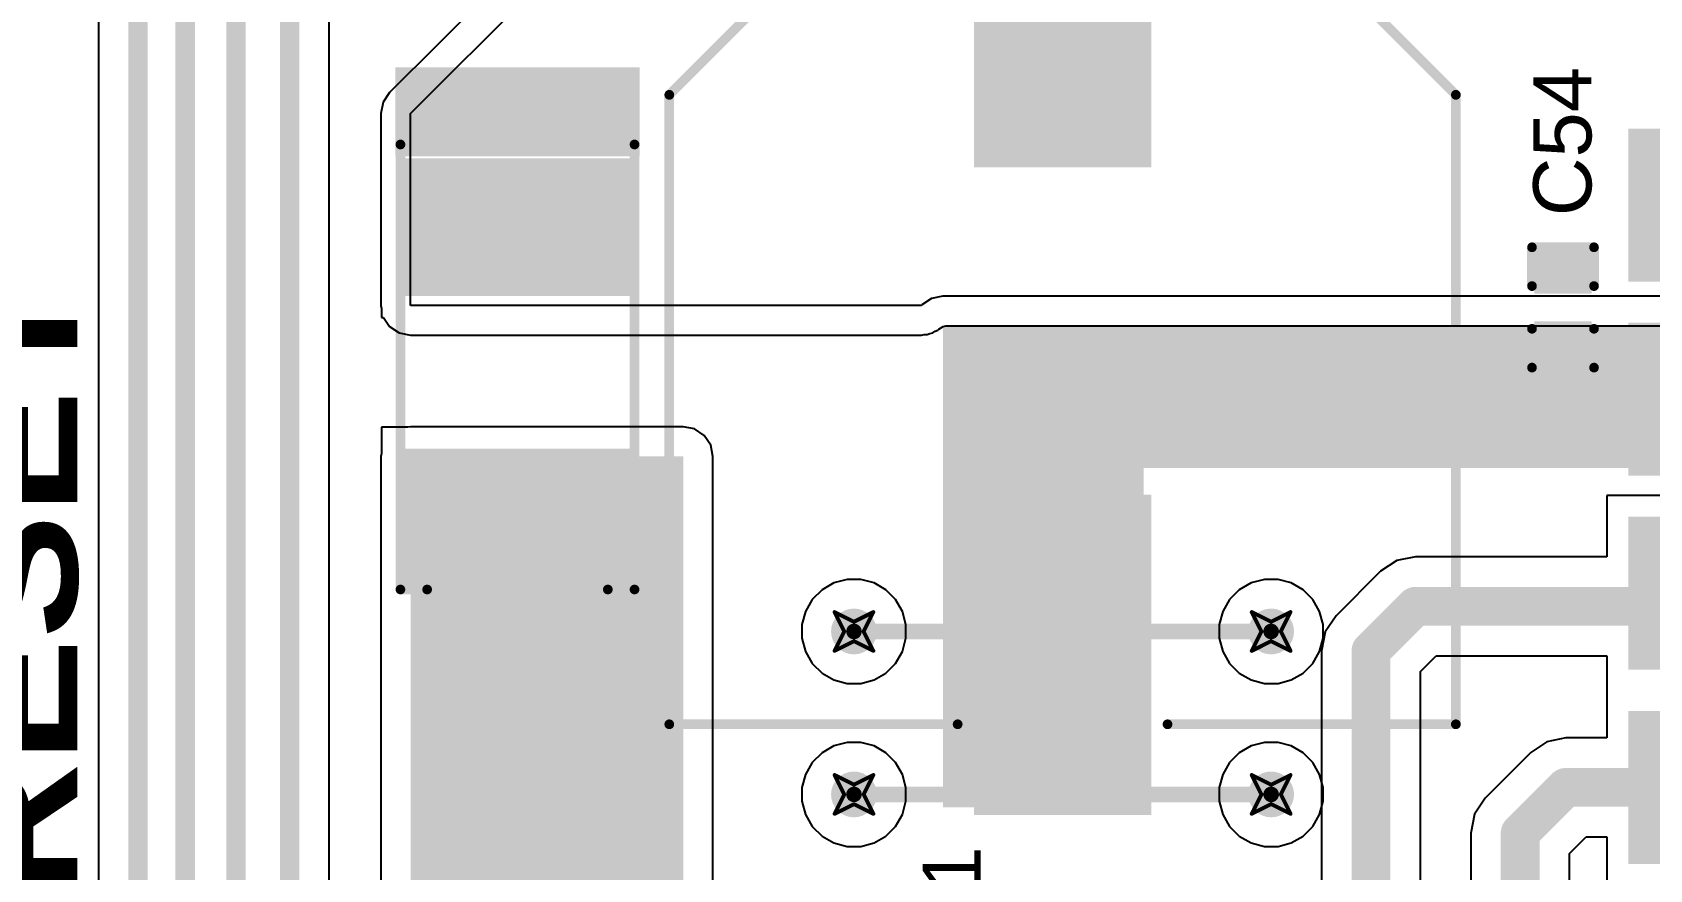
# Model space of a CAD drawing. Header units: inches. Extents: x -36 to 349, y -11 to 240.
# Drawn here: x 122.46 to 143.64, y 98.81 to 109.77 of the extents above; entities that cross this region are included whole.
import ezdxf

# ---------------------------------------------------------------- set-up
doc = ezdxf.new("R2010")
doc.units = ezdxf.units.IN
for name, color, linetype in [('Bottom Layer', 5, 'Continuous'), ('Drill Drawing', 1, 'Continuous'), ('Layer 1', 16, 'Continuous'), ('Layer 2', 76, 'Continuous'), ('Top Layer', 1, 'Continuous'), ('Top Overlay', 2, 'Continuous'), ('Top Paste', 8, 'Continuous'), ('Top Solder', 216, 'Continuous'), ('Via Holes', 16, 'Continuous')]:
    doc.layers.add(name, color=color, linetype=linetype)
doc.styles.add('Arial', font='', dxfattribs={"height": 0.2})
doc.styles.add('Arial Black_Bold', font='', dxfattribs={"height": 0.2})
doc.styles.get('Arial').set_extended_font_data('Arial')
doc.styles.get('Arial Black_Bold').set_extended_font_data('Arial Black', bold=True)

# ---------------------------------------------------------------- blocks, each defined once
blk = doc.blocks.new('HC_12_M______SMD_154')
at = {"layer": 'Top Layer'}
for points in [[(-14.873, 6.906), (-11.873, 6.906), (-11.873, 5.106), (-14.873, 5.106)], [(-14.873, 4.366), (-11.873, 4.366), (-11.873, 2.566), (-14.873, 2.566)], [(-14.873, 1.826), (-11.873, 1.826), (-11.873, 0.026), (-14.873, 0.026)], [(-14.873, -0.714), (-11.873, -0.714), (-11.873, -2.514), (-14.873, -2.514)]]:
    blk.add_hatch(color=1, dxfattribs=at).paths.add_polyline_path(points)
at = {"layer": 'Top Paste'}
for points in [[(-14.873, 6.906), (-11.873, 6.906), (-11.873, 5.106), (-14.873, 5.106)], [(-14.873, 4.366), (-11.873, 4.366), (-11.873, 2.566), (-14.873, 2.566)], [(-14.873, 1.826), (-11.873, 1.826), (-11.873, 0.026), (-14.873, 0.026)], [(-14.873, -0.714), (-11.873, -0.714), (-11.873, -2.514), (-14.873, -2.514)]]:
    blk.add_hatch(color=8, dxfattribs=at).paths.add_polyline_path(points)
at = {"layer": 'Top Solder'}
for points in [[(-14.975, 7.008), (-11.772, 7.008), (-11.772, 5.005), (-14.975, 5.005)], [(-14.975, 4.468), (-11.772, 4.468), (-11.772, 2.465), (-14.975, 2.465)], [(-14.975, 1.928), (-11.772, 1.928), (-11.772, -0.075), (-14.975, -0.075)], [(-14.975, -0.612), (-11.772, -0.612), (-11.772, -2.615), (-14.975, -2.615)]]:
    blk.add_hatch(color=216, dxfattribs=at).paths.add_polyline_path(points)
blk = doc.blocks.new('SMA_DO_214AC__378')
at = {"layer": 'Top Layer'}
for points in [[(-2.7, 1.4), (-1.1, 1.4), (-1.1, -1.4), (-2.7, -1.4)], [(1.1, 1.4), (2.7, 1.4), (2.7, -1.4), (1.1, -1.4)]]:
    blk.add_hatch(color=1, dxfattribs=at).paths.add_polyline_path(points)
at = {"layer": 'Top Overlay'}
blk.add_hatch(color=2, dxfattribs=at).paths.add_polyline_path([(-3.994, -1.6), (-2.827, -1.6), (-2.827, 1.6), (-3.994, 1.6)])
at = {"layer": 'Top Paste'}
for points in [[(-2.7, 1.4), (-1.1, 1.4), (-1.1, -1.4), (-2.7, -1.4)], [(1.1, 1.4), (2.7, 1.4), (2.7, -1.4), (1.1, -1.4)]]:
    blk.add_hatch(color=8, dxfattribs=at).paths.add_polyline_path(points)
at = {"layer": 'Top Solder'}
for points in [[(-2.802, 1.502), (-0.998, 1.502), (-0.998, -1.502), (-2.802, -1.502)], [(0.998, 1.502), (2.802, 1.502), (2.802, -1.502), (0.998, -1.502)]]:
    blk.add_hatch(color=216, dxfattribs=at).paths.add_polyline_path(points)
at = {"layer": 'Top Overlay'}
for points in [[(2.842, 1.533, 0.127, 0.127, 0), (-2.983, 1.533, 0.127, 0.127, 0)], [(2.842, 1.183, 0.127, 0.127, 0), (2.842, 1.533, 0.127, 0.127, 0)], [(2.842, -1.533, 0.127, 0.127, 0), (2.842, -1.183, 0.127, 0.127, 0)], [(2.842, -1.533, 0.127, 0.127, 0), (-2.983, -1.533, 0.127, 0.127, 0)]]:
    blk.add_lwpolyline(points, format="xyseb", dxfattribs=at)
for points in [[(-3.015, 1.533, 0.0635, 0.0635, 1), (-2.951, 1.533, 0.0635, 0.0635, 1)], [(2.811, 1.533, 0.0635, 0.0635, 1), (2.874, 1.533, 0.0635, 0.0635, 1)], [(2.811, 1.533, 0.0635, 0.0635, 1), (2.874, 1.533, 0.0635, 0.0635, 1)], [(2.811, 1.183, 0.0635, 0.0635, 1), (2.874, 1.183, 0.0635, 0.0635, 1)], [(2.811, -1.183, 0.0635, 0.0635, 1), (2.874, -1.183, 0.0635, 0.0635, 1)], [(-3.015, -1.533, 0.0635, 0.0635, 1), (-2.951, -1.533, 0.0635, 0.0635, 1)], [(2.811, -1.533, 0.0635, 0.0635, 1), (2.874, -1.533, 0.0635, 0.0635, 1)], [(2.811, -1.533, 0.0635, 0.0635, 1), (2.874, -1.533, 0.0635, 0.0635, 1)]]:
    blk.add_lwpolyline(points, format="xyseb", close=True, dxfattribs=at)
blk = doc.blocks.new('UUD1A102MNL1GS_445')
at = {"layer": 'Top Layer'}
for points in [[(-6.235, 1.06), (-2.245, 1.06), (-2.245, -1.06), (-6.235, -1.06)], [(2.245, 1.06), (6.235, 1.06), (6.235, -1.06), (2.245, -1.06)]]:
    blk.add_hatch(color=1, dxfattribs=at).paths.add_polyline_path(points)
at = {"layer": 'Top Paste'}
for points in [[(-6.235, 1.06), (-2.245, 1.06), (-2.245, -1.06), (-6.235, -1.06)], [(2.245, 1.06), (6.235, 1.06), (6.235, -1.06), (2.245, -1.06)]]:
    blk.add_hatch(color=8, dxfattribs=at).paths.add_polyline_path(points)
at = {"layer": 'Top Solder'}
for points in [[(-6.337, 1.162), (-2.143, 1.162), (-2.143, -1.162), (-6.337, -1.162)], [(2.143, 1.162), (6.337, 1.162), (6.337, -1.162), (2.143, -1.162)]]:
    blk.add_hatch(color=216, dxfattribs=at).paths.add_polyline_path(points)
at = {"layer": 'Top Overlay'}
for points in [[(-5.15, 3.09, 0.127, 0.127, 0), (-3.09, 5.15, 0.127, 0.127, 0)], [(5.15, 5.15, 0.127, 0.127, 0), (-3.09, 5.15, 0.127, 0.127, 0)], [(5.15, 1.374, 0.127, 0.127, 0), (5.15, 5.15, 0.127, 0.127, 0)], [(-5.15, 1.374, 0.127, 0.127, 0), (-5.15, 3.09, 0.127, 0.127, 0)], [(-5.747, 1.805, 0.127, 0.127, 0), (-5.747, 2.155, 0.127, 0.127, 0)], [(-5.397, 1.805, 0.127, 0.127, 0), (-6.097, 1.805, 0.127, 0.127, 0)], [(-5.747, 1.505, 0.127, 0.127, 0), (-5.747, 1.805, 0.127, 0.127, 0)], [(-5.15, -3.09, 0.127, 0.127, 0), (-5.15, -1.374, 0.127, 0.127, 0)], [(5.15, -5.15, 0.127, 0.127, 0), (5.15, -1.374, 0.127, 0.127, 0)], [(-3.09, -5.15, 0.127, 0.127, 0), (-5.15, -3.09, 0.127, 0.127, 0)], [(5.15, -5.15, 0.127, 0.127, 0), (-3.09, -5.15, 0.127, 0.127, 0)]]:
    blk.add_lwpolyline(points, format="xyseb", dxfattribs=at)
for points in [[(-3.122, 5.15, 0.0635, 0.0635, 1), (-3.058, 5.15, 0.0635, 0.0635, 1)], [(-3.122, 5.15, 0.0635, 0.0635, 1), (-3.058, 5.15, 0.0635, 0.0635, 1)], [(5.118, 5.15, 0.0635, 0.0635, 1), (5.182, 5.15, 0.0635, 0.0635, 1)], [(5.118, 5.15, 0.0635, 0.0635, 1), (5.182, 5.15, 0.0635, 0.0635, 1)], [(-5.182, 3.09, 0.0635, 0.0635, 1), (-5.118, 3.09, 0.0635, 0.0635, 1)], [(-5.182, 3.09, 0.0635, 0.0635, 1), (-5.118, 3.09, 0.0635, 0.0635, 1)], [(-5.778, 2.155, 0.0635, 0.0635, 1), (-5.715, 2.155, 0.0635, 0.0635, 1)], [(-6.128, 1.805, 0.0635, 0.0635, 1), (-6.065, 1.805, 0.0635, 0.0635, 1)], [(-5.778, 1.805, 0.0635, 0.0635, 1), (-5.715, 1.805, 0.0635, 0.0635, 1)], [(-5.778, 1.805, 0.0635, 0.0635, 1), (-5.715, 1.805, 0.0635, 0.0635, 1)], [(-5.428, 1.805, 0.0635, 0.0635, 1), (-5.365, 1.805, 0.0635, 0.0635, 1)], [(-5.778, 1.505, 0.0635, 0.0635, 1), (-5.715, 1.505, 0.0635, 0.0635, 1)], [(-5.182, 1.374, 0.0635, 0.0635, 1), (-5.118, 1.374, 0.0635, 0.0635, 1)], [(5.118, 1.374, 0.0635, 0.0635, 1), (5.182, 1.374, 0.0635, 0.0635, 1)], [(-5.182, -1.374, 0.0635, 0.0635, 1), (-5.118, -1.374, 0.0635, 0.0635, 1)], [(5.118, -1.374, 0.0635, 0.0635, 1), (5.182, -1.374, 0.0635, 0.0635, 1)], [(-5.182, -3.09, 0.0635, 0.0635, 1), (-5.118, -3.09, 0.0635, 0.0635, 1)], [(-5.182, -3.09, 0.0635, 0.0635, 1), (-5.118, -3.09, 0.0635, 0.0635, 1)], [(-3.122, -5.15, 0.0635, 0.0635, 1), (-3.058, -5.15, 0.0635, 0.0635, 1)], [(-3.122, -5.15, 0.0635, 0.0635, 1), (-3.058, -5.15, 0.0635, 0.0635, 1)], [(5.118, -5.15, 0.0635, 0.0635, 1), (5.182, -5.15, 0.0635, 0.0635, 1)], [(5.118, -5.15, 0.0635, 0.0635, 1), (5.182, -5.15, 0.0635, 0.0635, 1)]]:
    blk.add_lwpolyline(points, format="xyseb", close=True, dxfattribs=at)
blk = doc.blocks.new('C___0402_454')
at = {"layer": 'Top Layer'}
for points in [[(-0.699, -0.318), (-0.699, 0.317), (-0.241, 0.317), (-0.241, -0.318)], [(0.241, -0.318), (0.241, 0.317), (0.699, 0.317), (0.699, -0.318)]]:
    blk.add_hatch(color=1, dxfattribs=at).paths.add_polyline_path(points)
at = {"layer": 'Top Paste'}
for points in [[(-0.699, -0.318), (-0.699, 0.317), (-0.241, 0.317), (-0.241, -0.318)], [(0.241, -0.318), (0.241, 0.317), (0.699, 0.317), (0.699, -0.318)]]:
    blk.add_hatch(color=8, dxfattribs=at).paths.add_polyline_path(points)
at = {"layer": 'Top Solder'}
for points in [[(-0.758, -0.377), (-0.758, 0.377), (-0.181, 0.377), (-0.181, -0.377)], [(0.181, -0.377), (0.181, 0.377), (0.758, 0.377), (0.758, -0.377)]]:
    blk.add_hatch(color=216, dxfattribs=at).paths.add_polyline_path(points)
at = {"layer": 'Top Overlay'}
for points in [[(-0.787, -0.406, 0.127, 0.127, 0), (-0.787, 0.406, 0.127, 0.127, 0)], [(-0.279, 0.406, 0.127, 0.127, 0), (-0.787, 0.406, 0.127, 0.127, 0)], [(0.787, 0.406, 0.127, 0.127, 0), (0.279, 0.406, 0.127, 0.127, 0)], [(0.787, -0.406, 0.127, 0.127, 0), (0.787, 0.406, 0.127, 0.127, 0)], [(-0.279, -0.406, 0.127, 0.127, 0), (-0.787, -0.406, 0.127, 0.127, 0)], [(0.787, -0.406, 0.127, 0.127, 0), (0.279, -0.406, 0.127, 0.127, 0)]]:
    blk.add_lwpolyline(points, format="xyseb", dxfattribs=at)
for points in [[(-0.819, 0.406, 0.0635, 0.0635, 1), (-0.756, 0.406, 0.0635, 0.0635, 1)], [(-0.819, 0.406, 0.0635, 0.0635, 1), (-0.756, 0.406, 0.0635, 0.0635, 1)], [(-0.311, 0.406, 0.0635, 0.0635, 1), (-0.248, 0.406, 0.0635, 0.0635, 1)], [(0.248, 0.406, 0.0635, 0.0635, 1), (0.311, 0.406, 0.0635, 0.0635, 1)], [(0.756, 0.406, 0.0635, 0.0635, 1), (0.819, 0.406, 0.0635, 0.0635, 1)], [(0.756, 0.406, 0.0635, 0.0635, 1), (0.819, 0.406, 0.0635, 0.0635, 1)], [(-0.819, -0.406, 0.0635, 0.0635, 1), (-0.756, -0.406, 0.0635, 0.0635, 1)], [(-0.819, -0.406, 0.0635, 0.0635, 1), (-0.756, -0.406, 0.0635, 0.0635, 1)], [(-0.311, -0.406, 0.0635, 0.0635, 1), (-0.248, -0.406, 0.0635, 0.0635, 1)], [(0.248, -0.406, 0.0635, 0.0635, 1), (0.311, -0.406, 0.0635, 0.0635, 1)], [(0.756, -0.406, 0.0635, 0.0635, 1), (0.819, -0.406, 0.0635, 0.0635, 1)], [(0.756, -0.406, 0.0635, 0.0635, 1), (0.819, -0.406, 0.0635, 0.0635, 1)]]:
    blk.add_lwpolyline(points, format="xyseb", close=True, dxfattribs=at)

msp = doc.modelspace()

# ---------------------------------------------------------------- hatches: boundary and pattern name
at = {"layer": 'Bottom Layer'}
h = msp.add_hatch(color=5, dxfattribs=at)
edge = h.paths.add_edge_path()
edge.add_arc((133.218, 101.93), 0.3, 0, 360)
h = msp.add_hatch(color=5, dxfattribs=at)
edge = h.paths.add_edge_path()
edge.add_arc((138.681, 101.93), 0.3, 0, 360)
h = msp.add_hatch(color=5, dxfattribs=at)
edge = h.paths.add_edge_path()
edge.add_arc((133.218, 99.797), 0.3, 0, 360)
h = msp.add_hatch(color=5, dxfattribs=at)
edge = h.paths.add_edge_path()
edge.add_arc((138.681, 99.797), 0.3, 0, 360)
at = {"layer": 'Layer 1'}
h = msp.add_hatch(color=16, dxfattribs=at)
edge = h.paths.add_edge_path()
edge.add_arc((133.218, 101.93), 0.3, 0, 360)
h = msp.add_hatch(color=16, dxfattribs=at)
edge = h.paths.add_edge_path()
edge.add_arc((138.681, 101.93), 0.3, 0, 360)
h = msp.add_hatch(color=16, dxfattribs=at)
edge = h.paths.add_edge_path()
edge.add_arc((133.218, 99.797), 0.3, 0, 360)
h = msp.add_hatch(color=16, dxfattribs=at)
edge = h.paths.add_edge_path()
edge.add_arc((138.681, 99.797), 0.3, 0, 360)
at = {"layer": 'Layer 2'}
h = msp.add_hatch(color=76, dxfattribs=at)
edge = h.paths.add_edge_path()
edge.add_arc((133.218, 101.93), 0.3, 0, 360)
h = msp.add_hatch(color=76, dxfattribs=at)
edge = h.paths.add_edge_path()
edge.add_arc((138.681, 101.93), 0.3, 0, 360)
h = msp.add_hatch(color=76, dxfattribs=at)
edge = h.paths.add_edge_path()
edge.add_arc((133.218, 99.797), 0.3, 0, 360)
h = msp.add_hatch(color=76, dxfattribs=at)
edge = h.paths.add_edge_path()
edge.add_arc((138.681, 99.797), 0.3, 0, 360)
at = {"layer": 'Top Layer'}
for points in [[(134.382, 104.069), (146.459, 104.069), (146.459, 105.931), (134.382, 105.931)], [(134.382, 99.63), (137.01, 99.63), (137.01, 105.931), (134.382, 105.931)], [(127.412, 96.203), (130.983, 96.203), (130.983, 104.222), (127.412, 104.222)]]:
    msp.add_hatch(color=1, dxfattribs=at).paths.add_polyline_path(points)
h = msp.add_hatch(color=1, dxfattribs=at)
edge = h.paths.add_edge_path()
edge.add_arc((133.218, 101.93), 0.3, 0, 360)
h = msp.add_hatch(color=1, dxfattribs=at)
edge = h.paths.add_edge_path()
edge.add_arc((138.681, 101.93), 0.3, 0, 360)
h = msp.add_hatch(color=1, dxfattribs=at)
edge = h.paths.add_edge_path()
edge.add_arc((133.218, 99.797), 0.3, 0, 360)
h = msp.add_hatch(color=1, dxfattribs=at)
edge = h.paths.add_edge_path()
edge.add_arc((138.681, 99.797), 0.3, 0, 360)
at = {"layer": 'Via Holes'}
h = msp.add_hatch(color=7, dxfattribs=at)
edge = h.paths.add_edge_path()
edge.add_arc((133.218, 101.93), 0.15, 0, 360)
h = msp.add_hatch(color=7, dxfattribs=at)
edge = h.paths.add_edge_path()
edge.add_arc((138.681, 101.93), 0.15, 0, 360)
h = msp.add_hatch(color=7, dxfattribs=at)
edge = h.paths.add_edge_path()
edge.add_arc((133.218, 99.797), 0.15, 0, 360)
h = msp.add_hatch(color=7, dxfattribs=at)
edge = h.paths.add_edge_path()
edge.add_arc((138.681, 99.797), 0.15, 0, 360)

# ---------------------------------------------------------------- linework, layer by layer
at = {"layer": 'Drill Drawing'}
for points in [[(132.964, 102.184, 0.0508, 0.0508, 0), (133.218, 102.057, 0.0508, 0.0508, 0)], [(132.964, 102.184, 0.0508, 0.0508, 0), (133.091, 101.93, 0.0508, 0.0508, 0)], [(133.218, 102.057, 0.0508, 0.0508, 0), (133.472, 102.184, 0.0508, 0.0508, 0)], [(133.345, 101.93, 0.0508, 0.0508, 0), (133.472, 102.184, 0.0508, 0.0508, 0)], [(138.427, 102.184, 0.0508, 0.0508, 0), (138.681, 102.057, 0.0508, 0.0508, 0)], [(138.427, 102.184, 0.0508, 0.0508, 0), (138.554, 101.93, 0.0508, 0.0508, 0)], [(138.681, 102.057, 0.0508, 0.0508, 0), (138.935, 102.184, 0.0508, 0.0508, 0)], [(138.808, 101.93, 0.0508, 0.0508, 0), (138.935, 102.184, 0.0508, 0.0508, 0)], [(132.964, 101.676, 0.0508, 0.0508, 0), (133.091, 101.93, 0.0508, 0.0508, 0)], [(133.345, 101.93, 0.0508, 0.0508, 0), (133.472, 101.676, 0.0508, 0.0508, 0)], [(138.427, 101.676, 0.0508, 0.0508, 0), (138.554, 101.93, 0.0508, 0.0508, 0)], [(138.808, 101.93, 0.0508, 0.0508, 0), (138.935, 101.676, 0.0508, 0.0508, 0)], [(132.964, 101.676, 0.0508, 0.0508, 0), (133.218, 101.803, 0.0508, 0.0508, 0)], [(133.218, 101.803, 0.0508, 0.0508, 0), (133.472, 101.676, 0.0508, 0.0508, 0)], [(138.427, 101.676, 0.0508, 0.0508, 0), (138.681, 101.803, 0.0508, 0.0508, 0)], [(138.681, 101.803, 0.0508, 0.0508, 0), (138.935, 101.676, 0.0508, 0.0508, 0)], [(132.964, 100.051, 0.0508, 0.0508, 0), (133.218, 99.924, 0.0508, 0.0508, 0)], [(132.964, 100.051, 0.0508, 0.0508, 0), (133.091, 99.797, 0.0508, 0.0508, 0)], [(133.218, 99.924, 0.0508, 0.0508, 0), (133.472, 100.051, 0.0508, 0.0508, 0)], [(133.345, 99.797, 0.0508, 0.0508, 0), (133.472, 100.051, 0.0508, 0.0508, 0)], [(138.427, 100.051, 0.0508, 0.0508, 0), (138.681, 99.924, 0.0508, 0.0508, 0)], [(138.427, 100.051, 0.0508, 0.0508, 0), (138.554, 99.797, 0.0508, 0.0508, 0)], [(138.681, 99.924, 0.0508, 0.0508, 0), (138.935, 100.051, 0.0508, 0.0508, 0)], [(138.808, 99.797, 0.0508, 0.0508, 0), (138.935, 100.051, 0.0508, 0.0508, 0)], [(132.964, 99.543, 0.0508, 0.0508, 0), (133.091, 99.797, 0.0508, 0.0508, 0)], [(133.345, 99.797, 0.0508, 0.0508, 0), (133.472, 99.543, 0.0508, 0.0508, 0)], [(138.427, 99.543, 0.0508, 0.0508, 0), (138.554, 99.797, 0.0508, 0.0508, 0)], [(138.808, 99.797, 0.0508, 0.0508, 0), (138.935, 99.543, 0.0508, 0.0508, 0)], [(132.964, 99.543, 0.0508, 0.0508, 0), (133.218, 99.67, 0.0508, 0.0508, 0)], [(133.218, 99.67, 0.0508, 0.0508, 0), (133.472, 99.543, 0.0508, 0.0508, 0)], [(138.427, 99.543, 0.0508, 0.0508, 0), (138.681, 99.67, 0.0508, 0.0508, 0)], [(138.681, 99.67, 0.0508, 0.0508, 0), (138.935, 99.543, 0.0508, 0.0508, 0)]]:
    msp.add_lwpolyline(points, format="xyseb", dxfattribs=at)
for points in [[(132.952, 102.184, 0.0254, 0.0254, 1), (132.977, 102.184, 0.0254, 0.0254, 1)], [(132.952, 102.184, 0.0254, 0.0254, 1), (132.977, 102.184, 0.0254, 0.0254, 1)], [(133.206, 102.057, 0.0254, 0.0254, 1), (133.231, 102.057, 0.0254, 0.0254, 1)], [(133.206, 102.057, 0.0254, 0.0254, 1), (133.231, 102.057, 0.0254, 0.0254, 1)], [(133.46, 102.184, 0.0254, 0.0254, 1), (133.485, 102.184, 0.0254, 0.0254, 1)], [(133.46, 102.184, 0.0254, 0.0254, 1), (133.485, 102.184, 0.0254, 0.0254, 1)], [(138.414, 102.184, 0.0254, 0.0254, 1), (138.44, 102.184, 0.0254, 0.0254, 1)], [(138.414, 102.184, 0.0254, 0.0254, 1), (138.44, 102.184, 0.0254, 0.0254, 1)], [(138.668, 102.057, 0.0254, 0.0254, 1), (138.694, 102.057, 0.0254, 0.0254, 1)], [(138.668, 102.057, 0.0254, 0.0254, 1), (138.694, 102.057, 0.0254, 0.0254, 1)], [(138.922, 102.184, 0.0254, 0.0254, 1), (138.948, 102.184, 0.0254, 0.0254, 1)], [(138.922, 102.184, 0.0254, 0.0254, 1), (138.948, 102.184, 0.0254, 0.0254, 1)], [(133.079, 101.93, 0.0254, 0.0254, 1), (133.104, 101.93, 0.0254, 0.0254, 1)], [(133.079, 101.93, 0.0254, 0.0254, 1), (133.104, 101.93, 0.0254, 0.0254, 1)], [(133.333, 101.93, 0.0254, 0.0254, 1), (133.358, 101.93, 0.0254, 0.0254, 1)], [(133.333, 101.93, 0.0254, 0.0254, 1), (133.358, 101.93, 0.0254, 0.0254, 1)], [(138.541, 101.93, 0.0254, 0.0254, 1), (138.567, 101.93, 0.0254, 0.0254, 1)], [(138.541, 101.93, 0.0254, 0.0254, 1), (138.567, 101.93, 0.0254, 0.0254, 1)], [(138.795, 101.93, 0.0254, 0.0254, 1), (138.821, 101.93, 0.0254, 0.0254, 1)], [(138.795, 101.93, 0.0254, 0.0254, 1), (138.821, 101.93, 0.0254, 0.0254, 1)], [(132.952, 101.676, 0.0254, 0.0254, 1), (132.977, 101.676, 0.0254, 0.0254, 1)], [(132.952, 101.676, 0.0254, 0.0254, 1), (132.977, 101.676, 0.0254, 0.0254, 1)], [(133.206, 101.803, 0.0254, 0.0254, 1), (133.231, 101.803, 0.0254, 0.0254, 1)], [(133.206, 101.803, 0.0254, 0.0254, 1), (133.231, 101.803, 0.0254, 0.0254, 1)], [(133.46, 101.676, 0.0254, 0.0254, 1), (133.485, 101.676, 0.0254, 0.0254, 1)], [(133.46, 101.676, 0.0254, 0.0254, 1), (133.485, 101.676, 0.0254, 0.0254, 1)], [(138.414, 101.676, 0.0254, 0.0254, 1), (138.44, 101.676, 0.0254, 0.0254, 1)], [(138.414, 101.676, 0.0254, 0.0254, 1), (138.44, 101.676, 0.0254, 0.0254, 1)], [(138.668, 101.803, 0.0254, 0.0254, 1), (138.694, 101.803, 0.0254, 0.0254, 1)], [(138.668, 101.803, 0.0254, 0.0254, 1), (138.694, 101.803, 0.0254, 0.0254, 1)], [(138.922, 101.676, 0.0254, 0.0254, 1), (138.948, 101.676, 0.0254, 0.0254, 1)], [(138.922, 101.676, 0.0254, 0.0254, 1), (138.948, 101.676, 0.0254, 0.0254, 1)], [(132.952, 100.051, 0.0254, 0.0254, 1), (132.977, 100.051, 0.0254, 0.0254, 1)], [(132.952, 100.051, 0.0254, 0.0254, 1), (132.977, 100.051, 0.0254, 0.0254, 1)], [(133.46, 100.051, 0.0254, 0.0254, 1), (133.485, 100.051, 0.0254, 0.0254, 1)], [(133.46, 100.051, 0.0254, 0.0254, 1), (133.485, 100.051, 0.0254, 0.0254, 1)], [(138.414, 100.051, 0.0254, 0.0254, 1), (138.44, 100.051, 0.0254, 0.0254, 1)], [(138.414, 100.051, 0.0254, 0.0254, 1), (138.44, 100.051, 0.0254, 0.0254, 1)], [(138.922, 100.051, 0.0254, 0.0254, 1), (138.948, 100.051, 0.0254, 0.0254, 1)], [(138.922, 100.051, 0.0254, 0.0254, 1), (138.948, 100.051, 0.0254, 0.0254, 1)], [(133.079, 99.797, 0.0254, 0.0254, 1), (133.104, 99.797, 0.0254, 0.0254, 1)], [(133.079, 99.797, 0.0254, 0.0254, 1), (133.104, 99.797, 0.0254, 0.0254, 1)], [(133.206, 99.924, 0.0254, 0.0254, 1), (133.231, 99.924, 0.0254, 0.0254, 1)], [(133.206, 99.924, 0.0254, 0.0254, 1), (133.231, 99.924, 0.0254, 0.0254, 1)], [(133.333, 99.797, 0.0254, 0.0254, 1), (133.358, 99.797, 0.0254, 0.0254, 1)], [(133.333, 99.797, 0.0254, 0.0254, 1), (133.358, 99.797, 0.0254, 0.0254, 1)], [(138.541, 99.797, 0.0254, 0.0254, 1), (138.567, 99.797, 0.0254, 0.0254, 1)], [(138.541, 99.797, 0.0254, 0.0254, 1), (138.567, 99.797, 0.0254, 0.0254, 1)], [(138.668, 99.924, 0.0254, 0.0254, 1), (138.694, 99.924, 0.0254, 0.0254, 1)], [(138.668, 99.924, 0.0254, 0.0254, 1), (138.694, 99.924, 0.0254, 0.0254, 1)], [(138.795, 99.797, 0.0254, 0.0254, 1), (138.821, 99.797, 0.0254, 0.0254, 1)], [(138.795, 99.797, 0.0254, 0.0254, 1), (138.821, 99.797, 0.0254, 0.0254, 1)], [(132.952, 99.543, 0.0254, 0.0254, 1), (132.977, 99.543, 0.0254, 0.0254, 1)], [(132.952, 99.543, 0.0254, 0.0254, 1), (132.977, 99.543, 0.0254, 0.0254, 1)], [(133.206, 99.67, 0.0254, 0.0254, 1), (133.231, 99.67, 0.0254, 0.0254, 1)], [(133.206, 99.67, 0.0254, 0.0254, 1), (133.231, 99.67, 0.0254, 0.0254, 1)], [(133.46, 99.543, 0.0254, 0.0254, 1), (133.485, 99.543, 0.0254, 0.0254, 1)], [(133.46, 99.543, 0.0254, 0.0254, 1), (133.485, 99.543, 0.0254, 0.0254, 1)], [(138.414, 99.543, 0.0254, 0.0254, 1), (138.44, 99.543, 0.0254, 0.0254, 1)], [(138.414, 99.543, 0.0254, 0.0254, 1), (138.44, 99.543, 0.0254, 0.0254, 1)], [(138.668, 99.67, 0.0254, 0.0254, 1), (138.694, 99.67, 0.0254, 0.0254, 1)], [(138.668, 99.67, 0.0254, 0.0254, 1), (138.694, 99.67, 0.0254, 0.0254, 1)], [(138.922, 99.543, 0.0254, 0.0254, 1), (138.948, 99.543, 0.0254, 0.0254, 1)], [(138.922, 99.543, 0.0254, 0.0254, 1), (138.948, 99.543, 0.0254, 0.0254, 1)]]:
    msp.add_lwpolyline(points, format="xyseb", close=True, dxfattribs=at)
at = {"layer": 'Layer 2'}
for p, q in [((132.956, 102.565), (132.8, 102.475)), ((133.129, 102.611), (132.956, 102.565)), ((133.308, 102.611), (133.129, 102.611)), ((133.481, 102.565), (133.308, 102.611)), ((133.637, 102.475), (133.481, 102.565)), ((138.418, 102.565), (138.263, 102.475)), ((138.592, 102.611), (138.418, 102.565)), ((138.771, 102.611), (138.592, 102.611)), ((138.944, 102.565), (138.771, 102.611)), ((139.099, 102.475), (138.944, 102.565)), ((132.673, 102.348), (132.584, 102.193)), ((132.8, 102.475), (132.673, 102.348)), ((133.763, 102.348), (133.637, 102.475)), ((133.853, 102.193), (133.763, 102.348)), ((138.136, 102.348), (138.047, 102.193)), ((138.263, 102.475), (138.136, 102.348)), ((139.226, 102.348), (139.099, 102.475)), ((139.316, 102.193), (139.226, 102.348)), ((132.584, 102.193), (132.537, 102.02)), ((133.899, 102.02), (133.853, 102.193)), ((138.047, 102.193), (138, 102.02)), ((139.362, 102.02), (139.316, 102.193)), ((132.537, 102.02), (132.537, 101.841)), ((133.899, 101.841), (133.899, 102.02)), ((138, 102.02), (138, 101.841)), ((139.362, 101.841), (139.362, 102.02)), ((132.537, 101.841), (132.584, 101.667)), ((132.584, 101.667), (132.673, 101.512)), ((133.763, 101.512), (133.853, 101.667)), ((133.853, 101.667), (133.899, 101.841)), ((138, 101.841), (138.047, 101.667)), ((138.047, 101.667), (138.136, 101.512)), ((139.226, 101.512), (139.316, 101.667)), ((139.316, 101.667), (139.362, 101.841)), ((132.673, 101.512), (132.8, 101.385)), ((133.637, 101.385), (133.763, 101.512)), ((138.136, 101.512), (138.263, 101.385)), ((139.099, 101.385), (139.226, 101.512)), ((132.8, 101.385), (132.956, 101.296)), ((132.956, 101.296), (133.129, 101.249)), ((133.129, 101.249), (133.308, 101.249)), ((133.308, 101.249), (133.481, 101.296)), ((133.481, 101.296), (133.637, 101.385)), ((138.263, 101.385), (138.418, 101.296)), ((138.418, 101.296), (138.592, 101.249)), ((138.592, 101.249), (138.771, 101.249)), ((138.771, 101.249), (138.944, 101.296)), ((138.944, 101.296), (139.099, 101.385)), ((132.956, 100.431), (132.8, 100.342)), ((133.129, 100.478), (132.956, 100.431)), ((133.308, 100.478), (133.129, 100.478)), ((133.481, 100.431), (133.308, 100.478)), ((133.637, 100.342), (133.481, 100.431)), ((138.418, 100.431), (138.263, 100.342)), ((138.592, 100.478), (138.418, 100.431)), ((138.771, 100.478), (138.592, 100.478)), ((138.944, 100.431), (138.771, 100.478)), ((139.099, 100.342), (138.944, 100.431)), ((132.673, 100.215), (132.584, 100.059)), ((132.8, 100.342), (132.673, 100.215)), ((133.763, 100.215), (133.637, 100.342)), ((133.853, 100.059), (133.763, 100.215)), ((138.136, 100.215), (138.047, 100.059)), ((138.263, 100.342), (138.136, 100.215)), ((139.226, 100.215), (139.099, 100.342)), ((139.316, 100.059), (139.226, 100.215)), ((132.584, 100.059), (132.537, 99.886)), ((133.899, 99.886), (133.853, 100.059)), ((138.047, 100.059), (138, 99.886)), ((139.362, 99.886), (139.316, 100.059)), ((132.537, 99.886), (132.537, 99.707)), ((133.899, 99.707), (133.899, 99.886)), ((138, 99.886), (138, 99.707)), ((139.362, 99.707), (139.362, 99.886)), ((132.537, 99.707), (132.584, 99.534)), ((133.853, 99.534), (133.899, 99.707)), ((138, 99.707), (138.047, 99.534)), ((139.316, 99.534), (139.362, 99.707)), ((132.584, 99.534), (132.673, 99.378)), ((132.673, 99.378), (132.8, 99.252)), ((133.637, 99.252), (133.763, 99.378)), ((133.763, 99.378), (133.853, 99.534)), ((138.047, 99.534), (138.136, 99.378)), ((138.136, 99.378), (138.263, 99.252)), ((139.099, 99.252), (139.226, 99.378)), ((139.226, 99.378), (139.316, 99.534)), ((132.8, 99.252), (132.956, 99.162)), ((132.956, 99.162), (133.129, 99.116)), ((133.308, 99.116), (133.481, 99.162)), ((133.481, 99.162), (133.637, 99.252)), ((138.263, 99.252), (138.418, 99.162)), ((138.418, 99.162), (138.592, 99.116)), ((138.771, 99.116), (138.944, 99.162)), ((138.944, 99.162), (139.099, 99.252)), ((133.129, 99.116), (133.308, 99.116)), ((138.592, 99.116), (138.771, 99.116))]:
    msp.add_line(p, q, dxfattribs=at)
at = {"layer": 'Top Layer'}
for p, q in [((130.529, 112.375), (127.138, 108.984)), ((127.412, 108.709), (130.804, 112.1)), ((123.326, 111.116), (123.326, 93.32)), ((126.347, 73.835), (126.347, 110.579)), ((127.138, 108.984), (127.054, 108.858)), ((127.054, 108.858), (127.024, 108.709)), ((127.024, 108.709), (127.024, 106.197)), ((127.412, 106.197), (127.412, 108.709)), ((134.382, 106.319), (134.233, 106.29)), ((146.459, 106.319), (134.382, 106.319)), ((127.024, 106.197), (127.031, 106.16)), ((127.031, 106.16), (127.031, 106.041)), ((134.102, 106.197), (127.412, 106.197)), ((134.107, 106.205), (134.102, 106.197)), ((134.233, 106.29), (134.107, 106.205)), ((127.031, 106.041), (127.058, 106.041)), ((127.058, 106.041), (127.138, 105.923)), ((127.138, 105.923), (127.264, 105.839)), ((134.331, 105.888), (134.385, 105.924)), ((134.385, 105.924), (134.42, 105.931)), ((134.42, 105.931), (146.459, 105.931)), ((127.264, 105.839), (127.412, 105.809)), ((127.412, 105.809), (134.102, 105.809)), ((134.102, 105.809), (134.139, 105.816)), ((134.139, 105.816), (134.178, 105.816)), ((134.178, 105.816), (134.213, 105.831)), ((134.213, 105.831), (134.25, 105.839)), ((134.25, 105.839), (134.282, 105.86)), ((134.282, 105.86), (134.318, 105.874)), ((134.318, 105.874), (134.331, 105.888)), ((127.375, 104.603), (127.031, 104.603)), ((127.031, 104.603), (127.031, 104.26)), ((127.412, 104.611), (127.375, 104.603)), ((130.983, 104.611), (127.412, 104.611)), ((131.132, 104.581), (130.983, 104.611)), ((131.258, 104.497), (131.132, 104.581)), ((131.342, 104.371), (131.258, 104.497)), ((127.031, 104.26), (127.024, 104.222)), ((127.024, 104.222), (127.024, 96.203)), ((131.372, 104.222), (131.342, 104.371)), ((131.372, 96.203), (131.372, 104.222)), ((146.84, 103.71), (143.078, 103.71)), ((143.078, 103.71), (143.078, 102.908)), ((140.115, 102.718), (139.531, 102.134)), ((140.325, 102.859), (140.115, 102.718)), ((140.573, 102.908), (140.325, 102.859)), ((143.078, 102.908), (140.573, 102.908)), ((139.531, 102.134), (139.39, 101.924)), ((139.39, 101.924), (139.341, 101.676)), ((139.341, 101.676), (139.341, 94.742)), ((140.636, 101.408), (140.841, 101.613)), ((140.841, 101.613), (143.078, 101.613)), ((143.078, 101.613), (143.078, 100.537)), ((140.636, 94.742), (140.636, 101.408)), ((142.292, 100.487), (142.082, 100.347)), ((142.54, 100.537), (142.292, 100.487)), ((143.078, 100.537), (142.54, 100.537)), ((142.082, 100.347), (141.484, 99.749)), ((141.484, 99.749), (141.344, 99.539)), ((141.344, 99.539), (141.294, 99.291)), ((141.294, 99.291), (141.294, 95.156)), ((142.589, 99.023), (142.808, 99.242)), ((142.808, 99.242), (143.078, 99.242)), ((143.078, 99.242), (143.078, 98.608)), ((142.589, 95.424), (142.589, 99.023))]:
    msp.add_line(p, q, dxfattribs=at)
for points in [[(123.844, 74.935, 0.254, 0.254, 0), (123.844, 111.423, 0.254, 0.254, 0)], [(124.46, 72.802, 0.254, 0.254, 0), (124.46, 111.134, 0.254, 0.254, 0)], [(125.125, 73.23, 0.254, 0.254, 0), (125.125, 110.893, 0.254, 0.254, 0)], [(125.829, 73.621, 0.254, 0.254, 0), (125.829, 110.793, 0.254, 0.254, 0)], [(139.988, 101.676, 0.508, 0.508, 0), (140.573, 102.26, 0.508, 0.508, 0)], [(140.573, 102.26, 0.508, 0.508, 0), (145.29, 102.26, 0.508, 0.508, 0)], [(133.218, 101.93, 0.203, 0.203, 0), (138.681, 101.93, 0.203, 0.203, 0)], [(139.988, 93.98, 0.508, 0.508, 0), (139.988, 101.676, 0.508, 0.508, 0)], [(141.942, 99.291, 0.508, 0.508, 0), (142.54, 99.889, 0.508, 0.508, 0)], [(142.54, 99.889, 0.508, 0.508, 0), (145.459, 99.889, 0.508, 0.508, 0)], [(133.218, 99.797, 0.203, 0.203, 0), (138.681, 99.797, 0.203, 0.203, 0)], [(141.942, 95.156, 0.508, 0.508, 0), (141.942, 99.291, 0.508, 0.508, 0)]]:
    msp.add_lwpolyline(points, format="xyseb", dxfattribs=at)
for points in [[(140.446, 102.26, 0.254, 0.254, 1), (140.7, 102.26, 0.254, 0.254, 1)], [(140.446, 102.26, 0.254, 0.254, 1), (140.7, 102.26, 0.254, 0.254, 1)], [(133.168, 101.93, 0.102, 0.102, 1), (133.269, 101.93, 0.102, 0.102, 1)], [(138.63, 101.93, 0.102, 0.102, 1), (138.732, 101.93, 0.102, 0.102, 1)], [(139.861, 101.676, 0.254, 0.254, 1), (140.115, 101.676, 0.254, 0.254, 1)], [(139.861, 101.676, 0.254, 0.254, 1), (140.115, 101.676, 0.254, 0.254, 1)], [(142.413, 99.889, 0.254, 0.254, 1), (142.667, 99.889, 0.254, 0.254, 1)], [(142.413, 99.889, 0.254, 0.254, 1), (142.667, 99.889, 0.254, 0.254, 1)], [(133.168, 99.797, 0.102, 0.102, 1), (133.269, 99.797, 0.102, 0.102, 1)], [(138.63, 99.797, 0.102, 0.102, 1), (138.732, 99.797, 0.102, 0.102, 1)], [(141.815, 99.291, 0.254, 0.254, 1), (142.069, 99.291, 0.254, 0.254, 1)], [(141.815, 99.291, 0.254, 0.254, 1), (142.069, 99.291, 0.254, 0.254, 1)]]:
    msp.add_lwpolyline(points, format="xyseb", close=True, dxfattribs=at)

# ---------------------------------------------------------------- block references
at = {"rotation": 270}
for name, p in [('UUD1A102MNL1GS_445', (135.95, 105.865)), ('SMA_DO_214AC__378', (128.812, 105.322)), ('C___0402_454', (142.503, 106.172))]:
    msp.add_blockref(name, p, dxfattribs=at)
msp.add_blockref('HC_12_M______SMD_154', (158.332, 101.503))

# ---------------------------------------------------------------- texts
at = {"layer": 'Top Overlay'}
for s, height, style, p in [('C54', 0.762, 'Arial', (142.875, 107.366)), ('RESET', 1.524, 'Arial Black_Bold', (123.05, 98.451)), ('C71', 0.762, 'Arial', (134.878, 97.165))]:
    msp.add_text(s, height=height, rotation=90, dxfattribs=dict(at, style=style)).set_placement(p)

doc.saveas('drawing.dxf')
